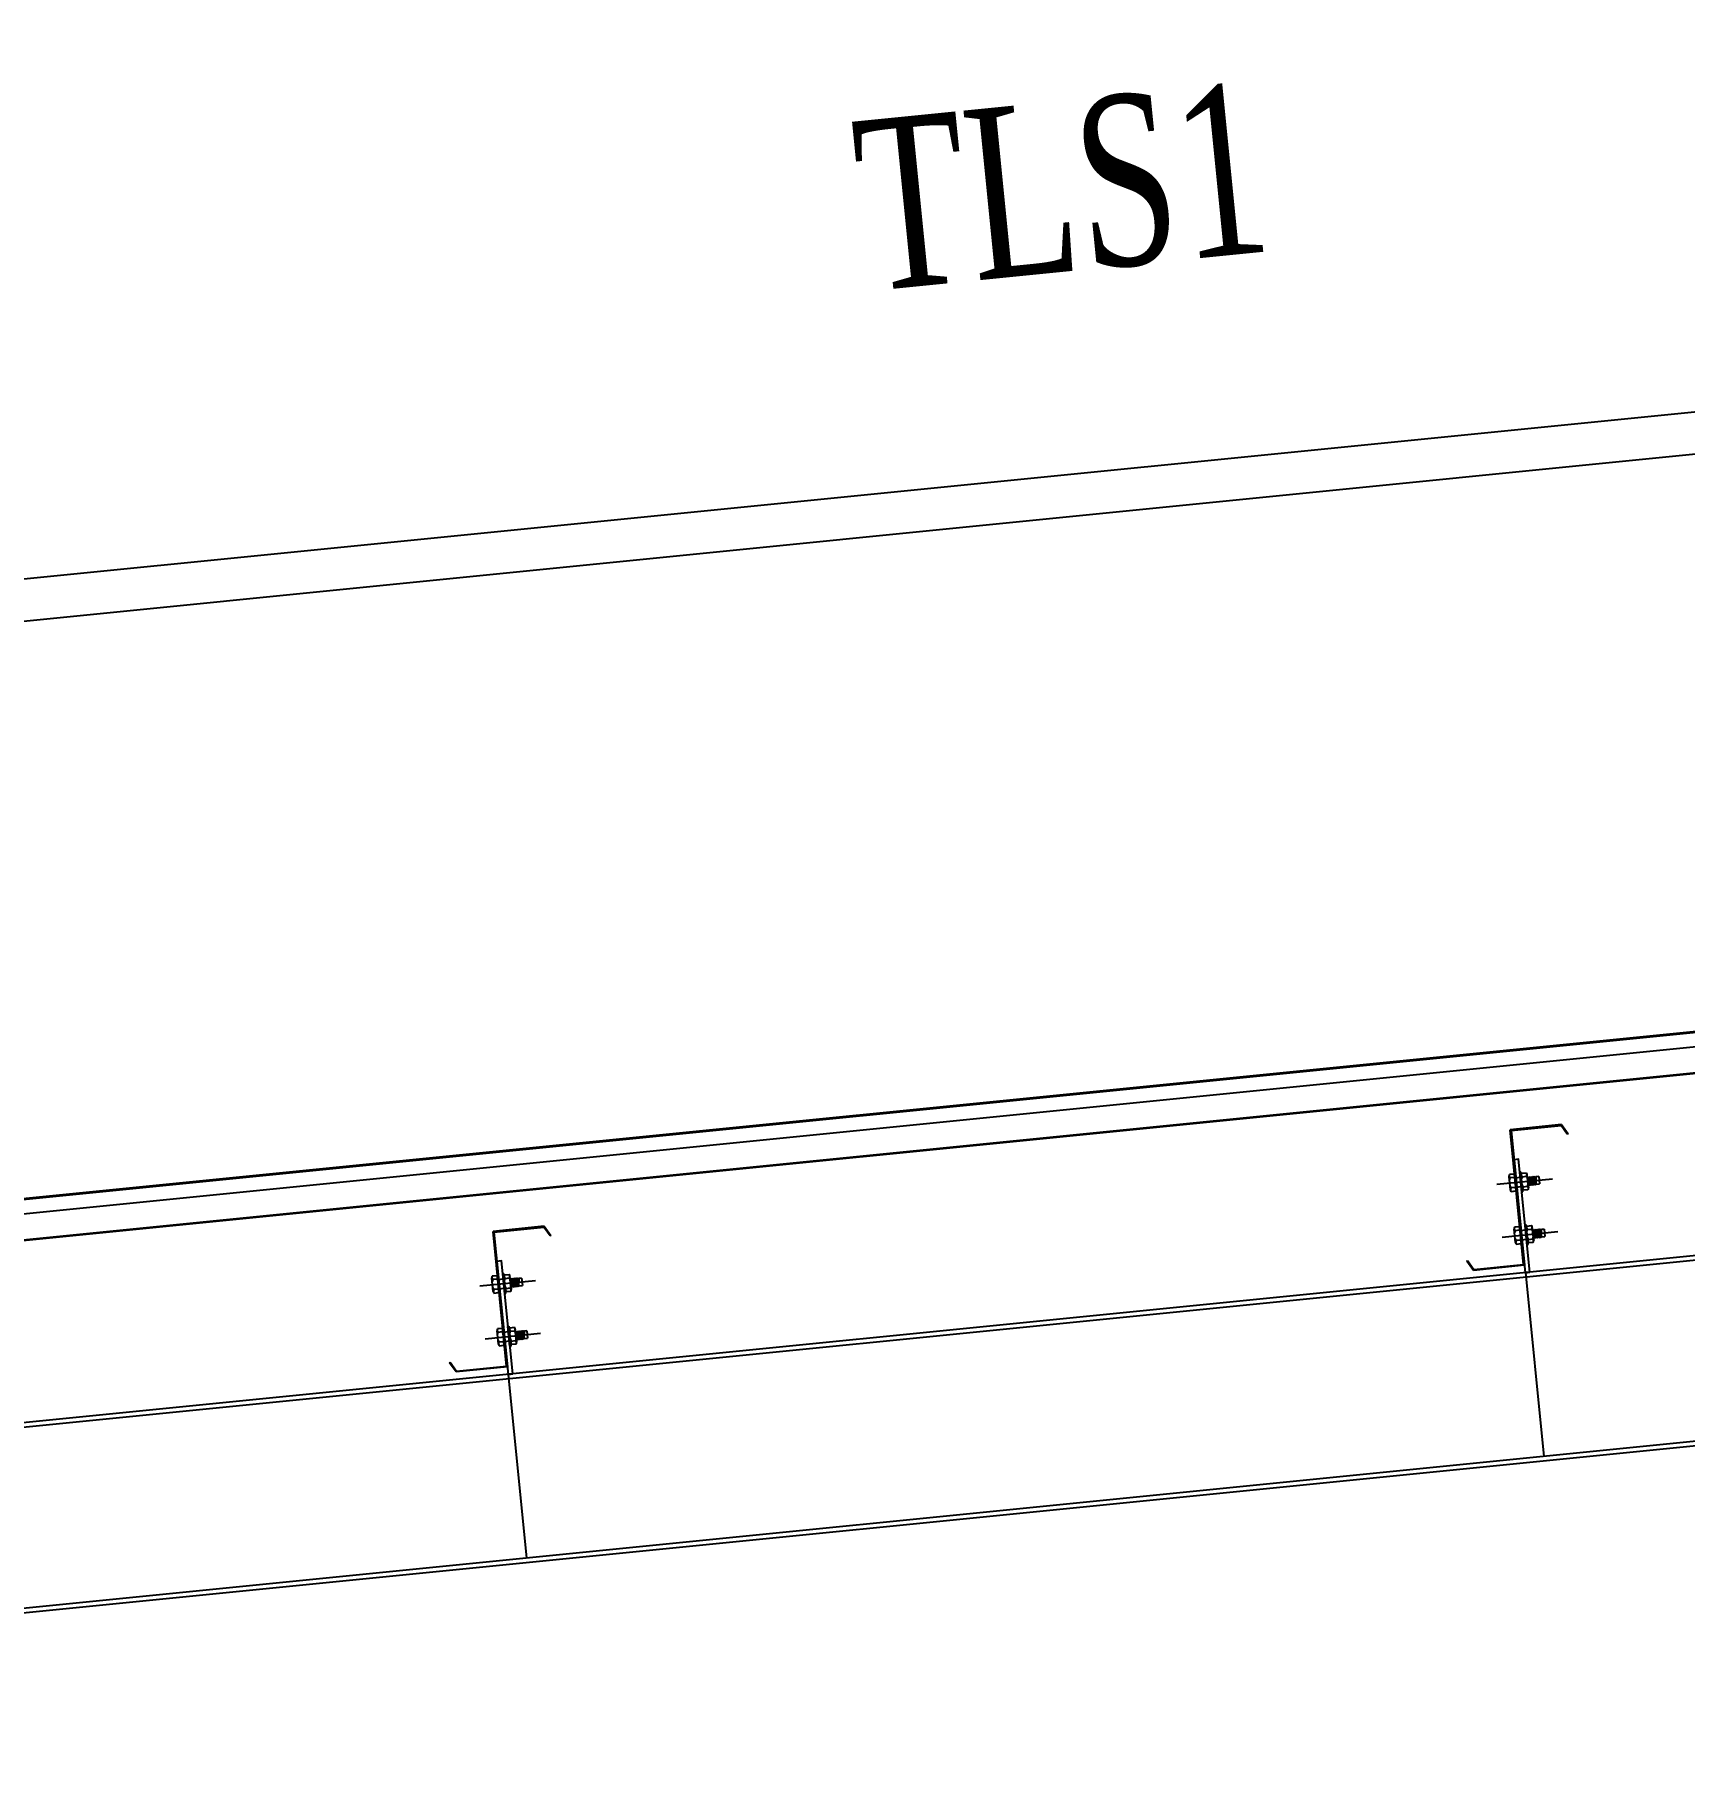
# Model space of a CAD drawing. Header units: inches. Extents: x 315041 to 662841, y -45540 to -35018.
# Drawn here: x 331576.16 to 331597.95, y -36249.07 to -36226.21 of the extents above; entities that cross this region are included whole.
import ezdxf

# ---------------------------------------------------------------- set-up
doc = ezdxf.new("R2010")
doc.units = ezdxf.units.IN
doc.header["$MEASUREMENT"] = 0
for name, color, linetype in [('2', 2, 'Continuous'), ('2NET-VE', 8, 'Continuous'), ('5', 5, 'Continuous'), ('7', 7, 'Continuous'), ('8', 8, 'Continuous'), ('DIM', 8, 'Continuous'), ('GIANG', 1, 'Continuous'), ('ROOFING', 4, 'Continuous')]:
    doc.layers.add(name, color=color, linetype=linetype)
doc.styles.add('ST1', font='times.ttf', dxfattribs={"width": 0.7})
doc.dimstyles.new('100', dxfattribs={"dimtxt": 3, "dimasz": 1.5, "dimexe": 1, "dimexo": 0, "dimgap": 1, "dimtad": 1, "dimdec": 0, "dimlfac": 100, "dimzin": 0, "dimdsep": 46, "dimtxsty": 'ST1', "dimblk": 'OBLIQUE', "dimcen": 1, "dimdle": 1, "dimclrd": 8, "dimclre": 8, "dimclrt": 3, "dimadec": 0, "dimazin": 0, "dimtfac": 1, "dimtdec": 0, "dimtix": 1, "dimtmove": 1, "dimatfit": 3, "dimfxl": 0, "dimtfill": 1, "dimtolj": 1, "dimtzin": 0, "dimlwd": -1, "dimlwe": -1, "dimarcsym": 1})

# ---------------------------------------------------------------- blocks, each defined once
blk = doc.blocks.new('*U235')
at = {"layer": '2NET-VE', "ltscale": 0.5}
for p, q in [((0, 8.3), (9.5, 8.3)), ((22.9, 7.4), (22.9, 7.4)), ((0, -8.3), (9.5, -8.3)), ((22.9, -7.4), (22.9, -7.4))]:
    blk.add_line(p, q, dxfattribs=at)
at = {"layer": '7', "linetype": 'Continuous'}
for p, q in [((21.9, 6.4), (23.1, 7.7)), ((22.3, -6.4), (23.8, 6.4)), ((23.1, 7.7), (23.8, 6.4)), ((23.8, 6.4), (25.1, 7.7)), ((24.3, -6.4), (25.8, 6.4)), ((25.1, 7.7), (25.8, 6.4)), ((25.8, 6.4), (27, 7.7)), ((26.2, -6.4), (27.7, 6.4)), ((27, 7.7), (27.7, 6.4)), ((27.7, 6.4), (28.9, 7.7)), ((28.1, -6.4), (29.6, 6.4)), ((28.9, 7.7), (29.6, 6.4)), ((29.6, 6.4), (30.9, 7.7)), ((30.1, -6.4), (31.6, 6.4)), ((30.1, -6.4), (31.6, 6.4)), ((30.9, 7.7), (31.6, 6.4)), ((31.6, 6.4), (32.8, 7.7)), ((32, -6.4), (33.5, 6.4)), ((32.8, 7.7), (33.5, 6.4)), ((33.5, 6.4), (34.7, 7.7)), ((33.9, -6.4), (35.4, 6.4)), ((33.9, -6.4), (35.4, 6.4)), ((33.9, -6.4), (35.4, 6.4)), ((34.7, 7.7), (35.4, 6.4)), ((35.4, 6.4), (36.7, 7.7)), ((35.9, -6.4), (37.4, 6.4)), ((36.7, 7.7), (37.4, 6.4)), ((41.9, 6.4), (37.4, 6.4)), ((41.9, 6.4), (41.9, -6.4)), ((22.1, -6.4), (21.7, -6.4)), ((22.3, -6.4), (21.9, -6.4)), ((22.3, -6.4), (23.1, -7.7)), ((23.1, -7.7), (24.3, -6.4)), ((24.3, -6.4), (25, -7.7)), ((25, -7.7), (26.2, -6.4)), ((26.2, -6.4), (26.9, -7.7)), ((26.9, -7.7), (28.1, -6.4)), ((28.1, -6.4), (28.9, -7.7)), ((28.9, -7.7), (30.1, -6.4)), ((30.1, -6.4), (30.8, -7.7)), ((30.8, -7.7), (32, -6.4)), ((32, -6.4), (32.7, -7.7)), ((32.7, -7.7), (33.9, -6.4)), ((33.9, -6.4), (34.7, -7.7)), ((34.7, -7.7), (35.9, -6.4)), ((35.9, -6.4), (41.9, -6.4))]:
    blk.add_line(p, q, dxfattribs=at)
at = {"layer": '8', "linetype": 'Continuous'}
for p, q in [((-10.2, 8.8), (-10.2, 11.9)), ((-10.2, -11.9), (-10.2, 11.9)), ((-0.9, 14.9), (-9.3, 14.9)), ((-1.4, 8.8), (-8.9, 8.8)), ((0, 8.8), (0, 11.9)), ((0, -11.9), (0, 11.9)), ((9.5, -17.6), (9.5, 17.6)), ((9.5, 17.6), (11.4, 17.6)), ((11.4, -17.6), (11.4, 17.6)), ((11.4, 8.8), (11.4, 11.9)), ((11.4, -11.9), (11.4, 11.9)), ((12.3, 14.9), (20.7, 14.9)), ((12.8, 8.8), (20.3, 8.8)), ((21.7, 8.8), (21.7, 11.9)), ((21.7, -11.9), (21.7, 11.9)), ((-10.2, -8.8), (-10.2, -11.9)), ((-9.3, -14.9), (-0.9, -14.9)), ((-1.4, -8.8), (-8.9, -8.8)), ((0, -8.8), (0, -11.9)), ((9.5, -17.6), (11.4, -17.6)), ((11.4, -8.8), (11.4, -11.9)), ((20.7, -14.9), (12.3, -14.9)), ((12.8, -8.8), (20.3, -8.8)), ((21.7, -8.8), (21.7, -11.9))]:
    blk.add_line(p, q, dxfattribs=at)
at = {"layer": '8', "ltscale": 10}
blk.add_line((-32.8, 0), (65.5, 0), dxfattribs=at)
at = {"layer": '8', "linetype": 'Continuous'}
for centre, radius, start, end in [((-4.7, 11.9), 5.58, 146.602, 180), ((-6.1, 11.9), 4.1, 180, 228.5476), ((-6.1, 5.7), 4.1, 131.4524, 180), ((-4.1, 11.9), 4.1, 311.4524, 0), ((-4.1, 5.7), 4.1, 0, 48.5476), ((-5.6, 11.9), 5.58, 0, 33.398), ((17, 11.9), 5.58, 146.602, 180), ((15.5, 11.9), 4.1, 180, 228.5476), ((15.5, 5.7), 4.1, 131.4524, 180), ((17.6, 11.9), 4.1, 311.4524, 0), ((17.6, 5.7), 4.1, 0, 48.5476), ((16.1, 11.9), 5.58, 0, 33.398), ((-6.1, -5.7), 4.1, 180, 228.5476), ((-6.1, -11.9), 4.1, 131.4524, 180), ((-4.7, -11.9), 5.58, 180, 213.398), ((-4.1, -5.7), 4.1, 311.4524, 0), ((-4.1, -11.9), 4.1, 0, 48.5476), ((-5.6, -11.9), 5.58, 326.602, 0), ((15.5, -5.7), 4.1, 180, 228.5476), ((15.5, -11.9), 4.1, 131.4524, 180), ((17, -11.9), 5.58, 180, 213.398), ((17.6, -5.7), 4.1, 311.4524, 0), ((17.6, -11.9), 4.1, 0, 48.5476), ((16.1, -11.9), 5.58, 326.602, 0)]:
    blk.add_arc(centre, radius, start, end, dxfattribs=at)
blk = doc.blocks.new('*U234')
at = {"layer": '2NET-VE', "ltscale": 0.5}
for p, q in [((0, 8.3), (9.5, 8.3)), ((22.9, 7.4), (22.9, 7.4)), ((0, -8.3), (9.5, -8.3)), ((22.9, -7.4), (22.9, -7.4))]:
    blk.add_line(p, q, dxfattribs=at)
at = {"layer": '7', "linetype": 'Continuous'}
for p, q in [((21.9, 6.4), (23.1, 7.7)), ((22.3, -6.4), (23.8, 6.4)), ((23.1, 7.7), (23.8, 6.4)), ((23.8, 6.4), (25.1, 7.7)), ((24.3, -6.4), (25.8, 6.4)), ((25.1, 7.7), (25.8, 6.4)), ((25.8, 6.4), (27, 7.7)), ((26.2, -6.4), (27.7, 6.4)), ((27, 7.7), (27.7, 6.4)), ((27.7, 6.4), (28.9, 7.7)), ((28.1, -6.4), (29.6, 6.4)), ((28.9, 7.7), (29.6, 6.4)), ((29.6, 6.4), (30.9, 7.7)), ((30.1, -6.4), (31.6, 6.4)), ((30.1, -6.4), (31.6, 6.4)), ((30.9, 7.7), (31.6, 6.4)), ((31.6, 6.4), (32.8, 7.7)), ((32, -6.4), (33.5, 6.4)), ((32.8, 7.7), (33.5, 6.4)), ((33.5, 6.4), (34.7, 7.7)), ((33.9, -6.4), (35.4, 6.4)), ((33.9, -6.4), (35.4, 6.4)), ((33.9, -6.4), (35.4, 6.4)), ((34.7, 7.7), (35.4, 6.4)), ((35.4, 6.4), (36.7, 7.7)), ((35.9, -6.4), (37.4, 6.4)), ((36.7, 7.7), (37.4, 6.4)), ((41.9, 6.4), (37.4, 6.4)), ((41.9, 6.4), (41.9, -6.4)), ((22.1, -6.4), (21.7, -6.4)), ((22.3, -6.4), (21.9, -6.4)), ((22.3, -6.4), (23.1, -7.7)), ((23.1, -7.7), (24.3, -6.4)), ((24.3, -6.4), (25, -7.7)), ((25, -7.7), (26.2, -6.4)), ((26.2, -6.4), (26.9, -7.7)), ((26.9, -7.7), (28.1, -6.4)), ((28.1, -6.4), (28.9, -7.7)), ((28.9, -7.7), (30.1, -6.4)), ((30.1, -6.4), (30.8, -7.7)), ((30.8, -7.7), (32, -6.4)), ((32, -6.4), (32.7, -7.7)), ((32.7, -7.7), (33.9, -6.4)), ((33.9, -6.4), (34.7, -7.7)), ((34.7, -7.7), (35.9, -6.4)), ((35.9, -6.4), (41.9, -6.4))]:
    blk.add_line(p, q, dxfattribs=at)
at = {"layer": '8', "linetype": 'Continuous'}
for p, q in [((-10.2, 8.8), (-10.2, 11.9)), ((-10.2, -11.9), (-10.2, 11.9)), ((-0.9, 14.9), (-9.3, 14.9)), ((-1.4, 8.8), (-8.9, 8.8)), ((0, 8.8), (0, 11.9)), ((0, -11.9), (0, 11.9)), ((9.5, -17.6), (9.5, 17.6)), ((9.5, 17.6), (11.4, 17.6)), ((11.4, -17.6), (11.4, 17.6)), ((11.4, 8.8), (11.4, 11.9)), ((11.4, -11.9), (11.4, 11.9)), ((12.3, 14.9), (20.7, 14.9)), ((12.8, 8.8), (20.3, 8.8)), ((21.7, 8.8), (21.7, 11.9)), ((21.7, -11.9), (21.7, 11.9)), ((-10.2, -8.8), (-10.2, -11.9)), ((-9.3, -14.9), (-0.9, -14.9)), ((-1.4, -8.8), (-8.9, -8.8)), ((0, -8.8), (0, -11.9)), ((9.5, -17.6), (11.4, -17.6)), ((11.4, -8.8), (11.4, -11.9)), ((20.7, -14.9), (12.3, -14.9)), ((12.8, -8.8), (20.3, -8.8)), ((21.7, -8.8), (21.7, -11.9))]:
    blk.add_line(p, q, dxfattribs=at)
at = {"layer": '8', "ltscale": 10}
blk.add_line((-32.8, 0), (65.5, 0), dxfattribs=at)
at = {"layer": '8', "linetype": 'Continuous'}
for centre, radius, start, end in [((-4.7, 11.9), 5.58, 146.602, 180), ((-6.1, 11.9), 4.1, 180, 228.5476), ((-6.1, 5.7), 4.1, 131.4524, 180), ((-4.1, 11.9), 4.1, 311.4524, 0), ((-4.1, 5.7), 4.1, 0, 48.5476), ((-5.6, 11.9), 5.58, 0, 33.398), ((17, 11.9), 5.58, 146.602, 180), ((15.5, 11.9), 4.1, 180, 228.5476), ((15.5, 5.7), 4.1, 131.4524, 180), ((17.6, 11.9), 4.1, 311.4524, 0), ((17.6, 5.7), 4.1, 0, 48.5476), ((16.1, 11.9), 5.58, 0, 33.398), ((-6.1, -5.7), 4.1, 180, 228.5476), ((-6.1, -11.9), 4.1, 131.4524, 180), ((-4.7, -11.9), 5.58, 180, 213.398), ((-4.1, -5.7), 4.1, 311.4524, 0), ((-4.1, -11.9), 4.1, 0, 48.5476), ((-5.6, -11.9), 5.58, 326.602, 0), ((15.5, -5.7), 4.1, 180, 228.5476), ((15.5, -11.9), 4.1, 131.4524, 180), ((17, -11.9), 5.58, 180, 213.398), ((17.6, -5.7), 4.1, 311.4524, 0), ((17.6, -11.9), 4.1, 0, 48.5476), ((16.1, -11.9), 5.58, 326.602, 0)]:
    blk.add_arc(centre, radius, start, end, dxfattribs=at)
blk = doc.blocks.new('XM150')
at = {"layer": '2', "ltscale": 0.015}
for p, q in [((68.9, 180), (0.9, 180)), ((0.9, 1.1), (0.9, 180)), ((2, 178.9), (2, 0)), ((2, 178.9), (68.3, 178.9)), ((75.4, 166.5), (68.3, 178.9)), ((68.9, 180), (76.4, 167)), ((76.4, 167), (75.4, 166.5)), ((-73.5, 13), (-72.5, 13.5)), ((-66, 0), (-73.5, 13)), ((-72.5, 13.5), (-65.4, 1.1)), ((2, 0), (-66, 0)), ((-65.4, 1.1), (0.9, 1.1))]:
    blk.add_line(p, q, dxfattribs=at)
at = {"layer": '5'}
blk.add_lwpolyline([(8, -10), (8, 140), (2, 140), (2, -10), (8, -10)], close=True, dxfattribs=at)
at = {"layer": 'GIANG', "xscale": 0.7499999999999999, "yscale": 0.7499999999999999, "zscale": 0.7499999999999999}
for name, p in [('*U235', (0.9, 110)), ('*U234', (0.9, 40))]:
    blk.add_blockref(name, p, dxfattribs=at)
blk = doc.blocks.new('*U238')
at = {"layer": '2', "xscale": 0.008333333333333335, "yscale": 0.008333333333333335, "zscale": 0.008333333333333335, "rotation": 5.710593137616317}
blk.add_blockref('XM150', (0.083, -0.704), dxfattribs=at)
blk = doc.blocks.new('*U239')
at = {"layer": 'DIM', "color": 0, "linetype": 'ByBlock', "lineweight": -2, "transparency": 16777216}
for p in [(-67.165, -6.717), (-78.359, -7.836)]:
    blk.add_blockref('*U238', p, dxfattribs=at)
blk = doc.blocks.new('_Oblique')
at = {"color": 0, "linetype": 'ByBlock', "lineweight": -2}
blk.add_line((-0.5, -0.5), (0.5, 0.5), dxfattribs=at)
blk = doc.blocks.new('*D785')
at = {"color": 8, "linetype": 'Continuous', "transparency": 16777216}
for p, q in [((331623.452, -36236.847), (331625.233, -36254.647)), ((331558.275, -36243.37), (331560.056, -36261.169)), ((331558.962, -36260.274), (331626.129, -36253.552))]:
    blk.add_line(p, q, dxfattribs=at)
at = {"layer": 'Defpoints', "color": 0, "transparency": 16777216}
for p in [(331623.452, -36236.847), (331558.275, -36243.37), (331625.134, -36253.652)]:
    blk.add_point(p, dxfattribs=at)
at = {"color": 8, "transparency": 16777216, "xscale": 1.5, "yscale": 1.5, "zscale": 1.5}
for p, rotation in [((331625.134, -36253.652), 5.714988377489519), ((331559.957, -36260.174), 185.7149883774895)]:
    blk.add_blockref('_Oblique', p, dxfattribs=dict(at, rotation=rotation))
at = {"color": 3, "transparency": 16777216, "insert": (331592.293, -36254.392), "char_height": 3, "attachment_point": 5, "rotation": 5.715, "style": 'ST1', "bg_fill": 3, "box_fill_scale": 1.25, "bg_fill_color": 256, "bg_fill_true_color": 13158600, "bg_fill_transparency": 11360740}
blk.add_mtext('\\A1;TLS1=6550MM', dxfattribs=at)

msp = doc.modelspace()

# ---------------------------------------------------------------- linework, layer by layer
at = {"color": 1, "true_color": 0xfa051e}
msp.add_lwpolyline([(331558.324, -36235.7268), (331623.4465, -36229.2126), (331623.4061, -36228.6659), (331558.2739, -36235.179)], close=True, dxfattribs=at)
at = {"layer": '2', "color": 9}
for p, q in [((331687.2624, -36233.4234), (331565.7919, -36245.5704)), ((331687.2624, -36233.4837), (331565.7919, -36245.6307)), ((331687.2624, -36235.8755), (331565.7919, -36248.0226)), ((331687.2624, -36235.9358), (331565.7919, -36248.0829)), ((331595.8514, -36242.5645), (331596.0942, -36244.9924)), ((331582.4184, -36243.9078), (331582.6612, -36246.3357))]:
    msp.add_line(p, q, dxfattribs=at)
at = {"layer": 'ROOFING'}
for p, q in [((331558.2739, -36243.36), (331687.1324, -36230.4741)), ((331558.2739, -36243.37), (331687.1324, -36230.4842)), ((331558.2924, -36243.5591), (331687.1324, -36230.6751)), ((331558.6651, -36243.8736), (331687.1329, -36231.0268)), ((331558.7091, -36243.8592), (331687.132, -36231.0169))]:
    msp.add_line(p, q, dxfattribs=at)

# ---------------------------------------------------------------- block references
at = {"layer": 'DIM', "xscale": 1.200000000011642, "yscale": 1.200000000011642, "zscale": 1.2}
msp.add_blockref('*U239', (331676.3195, -36233.5629), dxfattribs=at)

# ---------------------------------------------------------------- next in the draw order: texts
at = {"color": 3, "insert": (331589.726, -36228.2326), "char_height": 2.25, "attachment_point": 5, "rotation": 5.71499, "style": 'ST1', "bg_fill": 3, "box_fill_scale": 1.25, "bg_fill_color": 256, "bg_fill_true_color": 13158600, "bg_fill_transparency": 157180}
msp.add_mtext('\\A1;TLS1', dxfattribs=at)

# ---------------------------------------------------------------- next in the draw order: dimensions: what is measured, and where the dimension line sits
dim = msp.add_aligned_dim(p1=(331558.2748, -36243.37), p2=(331623.4522, -36236.8472), distance=-16.8884, text='TLS1=<>MM', dimstyle='100')
dim.commit()
dim.dimension.update_dxf_attribs({"geometry": '*D785', "text_midpoint": (331592.293, -36254.3921)})

doc.saveas('drawing.dxf')
